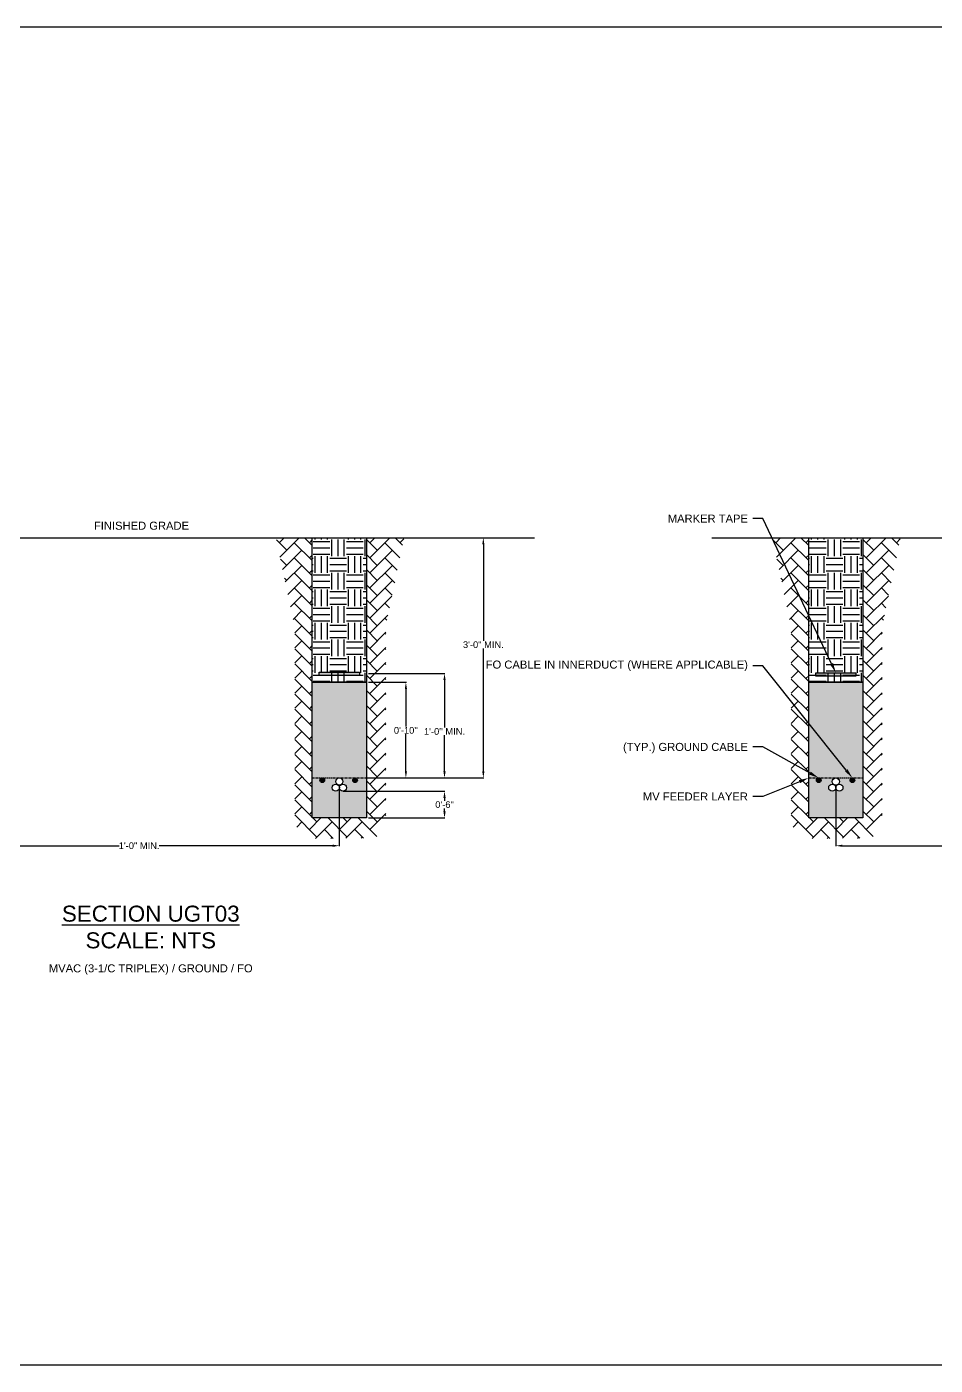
# Model space of a CAD drawing. Header units: feet. Extents: x -1012 to 2720, y -48 to 612.
# Drawn here: x 518.3 to 654.5, y 66.3 to 266.9 of the extents above; entities that cross this region are included whole.
import ezdxf
from ezdxf import colors
from ezdxf.entities.mleader import LeaderData, LeaderLine
from ezdxf.math import Vec2, Vec3

# ---------------------------------------------------------------- set-up
doc = ezdxf.new("R2010")
doc.units = ezdxf.units.FT
doc.header["$MEASUREMENT"] = 0
doc.linetypes.add('CENTER', pattern=[2, 1.25, -0.25, 0.25, -0.25])
for name, color, linetype in [('E-CABL-ACMV', 1, 'AC_CABLE'), ('E-CABL-FO', 120, 'FIBER_OPTIC'), ('E-CABL-UG2', 142, 'GROUND_WIRE_G2'), ('E-FIN-GR', 4, 'Continuous'), ('E-MRKR-TREN', 6, 'Continuous'), ('E-TREN', 3, 'Continuous'), ('E-TREN-HATCH', 254, 'Continuous'), ('G-ANNO-TEXT', 1, 'Continuous'), ('G-DIMS', 7, 'Continuous'), ('text', 1, 'Continuous')]:
    doc.layers.add(name, color=color, linetype=linetype)
doc.styles.add('NEI-A', font='arial.ttf')
doc.styles.get("Standard").update_dxf_attribs({"font": 'arial.ttf'})
doc.linetypes.add('AC_CABLE', pattern='A,1,-0.2,["AC",Standard,S=0.1,R=0,X=-0.1,Y=-0.05],-0.2', length=1.4)
doc.linetypes.add('FIBER_OPTIC', pattern='A,0.2,-0.05,0,-0.05,0.2,-0.15,["FO",Standard,S=0.1,R=0,X=-0.04,Y=-0.05],-0.25,0.2,-0.05,0,-0.05', length=1.2)
doc.linetypes.add('GROUND_WIRE_G2', pattern='A,1,-0.2,["G2",Standard,S=0.1,R=0,X=-0.1,Y=-0.05],-0.2', length=1.4)
doc.dimstyles.new('NEI-A', dxfattribs={"dimtxt": 0.1, "dimasz": 0.125, "dimexe": 0.0625, "dimexo": 0.0625, "dimgap": 0.0625, "dimtad": 0, "dimtih": 1, "dimtoh": 1, "dimdec": 4, "dimzin": 3, "dimdsep": 46, "dimlunit": 4, "dimtxsty": 'NEI-A', "dimcen": 0, "dimadec": 0, "dimazin": 0, "dimtfac": 0.75, "dimtdec": 4, "dimtofl": 0, "dimtmove": 0, "dimatfit": 3, "dimfxl": 1, "dimfrac": 1, "dimtolj": 1, "dimtzin": 0, "dimarcsym": 0})

# ---------------------------------------------------------------- blocks, each defined once
blk = doc.blocks.new('*D56')
at = {"layer": 'Defpoints', "color": 0, "transparency": 16777216}
for p in [(505.16, 152.85), (565.16, 152.85), (565.16, 144.16)]:
    blk.add_point(p, dxfattribs=at)
at = {"layer": 'text', "color": 0, "lineweight": -2, "transparency": 16777216}
for p, q in [((505.16, 152.79), (505.16, 144.1)), ((565.16, 152.79), (565.16, 144.1)), ((506.16, 144.16), (532.18, 144.16)), ((564.16, 144.16), (538.15, 144.16))]:
    blk.add_line(p, q, dxfattribs=at)
at = {"layer": 'text', "color": 0, "transparency": 16777216}
for points in [[(506.16, 144.33), (506.16, 143.99), (505.16, 144.16)], [(564.16, 144.33), (564.16, 143.99), (565.16, 144.16)]]:
    blk.add_solid(points, dxfattribs=at)
at = {"layer": 'text', "color": 0, "transparency": 16777216, "insert": (535.16, 144.16), "char_height": 1, "attachment_point": 5, "style": 'NEI-A'}
blk.add_mtext('\\A1;1\'-0" MIN.', dxfattribs=at)
blk = doc.blocks.new('*D57')
at = {"layer": 'Defpoints', "color": 0, "transparency": 16777216}
for p in [(639.58, 152.85), (699.58, 152.85), (699.58, 144.16)]:
    blk.add_point(p, dxfattribs=at)
at = {"layer": 'text', "color": 0, "lineweight": -2, "transparency": 16777216}
for p, q in [((639.58, 152.79), (639.58, 144.1)), ((699.58, 152.79), (699.58, 144.1)), ((640.58, 144.16), (666.55, 144.16)), ((698.58, 144.16), (672.61, 144.16))]:
    blk.add_line(p, q, dxfattribs=at)
at = {"layer": 'text', "color": 0, "transparency": 16777216}
for points in [[(640.58, 144.33), (640.58, 143.99), (639.58, 144.16)], [(698.58, 144.33), (698.58, 143.99), (699.58, 144.16)]]:
    blk.add_solid(points, dxfattribs=at)
at = {"layer": 'text', "color": 0, "transparency": 16777216, "insert": (669.58, 144.16), "char_height": 1, "attachment_point": 5, "style": 'NEI-A'}
blk.add_mtext('\\A1;5\'-0" MIN.', dxfattribs=at)
blk = doc.blocks.new('*D63')
at = {"layer": 'Defpoints', "color": 0, "transparency": 16777216}
for p in [(565.7, 152.32), (569.46, 148.32), (580.93, 148.32)]:
    blk.add_point(p, dxfattribs=at)
at = {"layer": 'text', "color": 0, "lineweight": -2, "transparency": 16777216}
for p, q in [((565.76, 152.32), (580.99, 152.32)), ((580.93, 151.32), (580.93, 150.89)), ((580.93, 149.32), (580.93, 149.75)), ((569.52, 148.32), (580.99, 148.32))]:
    blk.add_line(p, q, dxfattribs=at)
at = {"layer": 'text', "color": 0, "transparency": 16777216}
for points in [[(580.76, 151.32), (581.1, 151.32), (580.93, 152.32)], [(580.76, 149.32), (581.1, 149.32), (580.93, 148.32)]]:
    blk.add_solid(points, dxfattribs=at)
at = {"layer": 'text', "color": 0, "transparency": 16777216, "insert": (580.93, 150.32), "char_height": 1, "attachment_point": 5, "style": 'NEI-A'}
blk.add_mtext('\\A1;0\'-6"', dxfattribs=at)
blk = doc.blocks.new('*D66')
at = {"layer": 'Defpoints', "color": 0, "transparency": 16777216}
for p in [(569.46, 168.66), (569.23, 154.32), (575.14, 154.32)]:
    blk.add_point(p, dxfattribs=at)
at = {"layer": 'text', "color": 0, "lineweight": -2, "transparency": 16777216}
for p, q in [((569.52, 168.66), (575.21, 168.66)), ((575.14, 167.66), (575.14, 162.02)), ((575.14, 155.32), (575.14, 160.88)), ((569.3, 154.32), (575.21, 154.32))]:
    blk.add_line(p, q, dxfattribs=at)
at = {"layer": 'text', "color": 0, "transparency": 16777216}
for points in [[(574.98, 167.66), (575.31, 167.66), (575.14, 168.66)], [(574.98, 155.32), (575.31, 155.32), (575.14, 154.32)]]:
    blk.add_solid(points, dxfattribs=at)
at = {"layer": 'text', "color": 0, "transparency": 16777216, "insert": (575.14, 161.45), "char_height": 1, "attachment_point": 5, "style": 'NEI-A'}
blk.add_mtext("\\A1;0'-10''", dxfattribs=at)
blk = doc.blocks.new('*D38')
at = {"layer": 'Defpoints', "color": 0, "transparency": 16777216}
for p in [(569.23, 190.32), (586.75, 190.32), (569.23, 154.32)]:
    blk.add_point(p, dxfattribs=at)
at = {"layer": 'text', "color": 0, "lineweight": -2, "transparency": 16777216}
for p, q in [((569.3, 190.32), (586.81, 190.32)), ((586.75, 189.32), (586.75, 174.87)), ((586.75, 155.32), (586.75, 173.72)), ((569.3, 154.32), (586.81, 154.32))]:
    blk.add_line(p, q, dxfattribs=at)
at = {"layer": 'text', "color": 0, "transparency": 16777216}
for points in [[(586.58, 189.32), (586.91, 189.32), (586.75, 190.32)], [(586.58, 155.32), (586.91, 155.32), (586.75, 154.32)]]:
    blk.add_solid(points, dxfattribs=at)
at = {"layer": 'text', "color": 0, "transparency": 16777216, "insert": (586.75, 174.29), "char_height": 1, "attachment_point": 5, "style": 'NEI-A'}
blk.add_mtext('\\A1;3\'-0" MIN.', dxfattribs=at)
blk = doc.blocks.new('*D39')
at = {"layer": 'Defpoints', "color": 0, "transparency": 16777216}
for p in [(569.46, 169.98), (569.23, 154.32), (580.93, 154.32)]:
    blk.add_point(p, dxfattribs=at)
at = {"layer": 'text', "color": 0, "lineweight": -2, "transparency": 16777216}
for p, q in [((569.52, 169.98), (580.99, 169.98)), ((580.93, 168.98), (580.93, 161.86)), ((580.93, 155.32), (580.93, 160.71)), ((569.3, 154.32), (580.99, 154.32))]:
    blk.add_line(p, q, dxfattribs=at)
at = {"layer": 'text', "color": 0, "transparency": 16777216}
for points in [[(580.76, 168.98), (581.1, 168.98), (580.93, 169.98)], [(580.76, 155.32), (581.1, 155.32), (580.93, 154.32)]]:
    blk.add_solid(points, dxfattribs=at)
at = {"layer": 'text', "color": 0, "transparency": 16777216, "insert": (580.93, 161.28), "char_height": 1, "attachment_point": 5, "style": 'NEI-A'}
blk.add_mtext("\\A1;1'-0'' MIN.", dxfattribs=at)

msp = doc.modelspace()

# ---------------------------------------------------------------- hatches: boundary and pattern name
at = {"layer": 'E-CABL-FO', "linetype": 'Continuous'}
h = msp.add_hatch(color=256, dxfattribs=at)
edge = h.paths.add_edge_path()
edge.add_arc((567.52329, 153.96146), 0.34375, 0, 360)
h = msp.add_hatch(color=256, dxfattribs=at)
edge = h.paths.add_edge_path()
edge.add_arc((642.07018, 153.97118), 0.34375, 0, 360)
at = {"layer": 'E-CABL-UG2', "linetype": 'Continuous'}
h = msp.add_hatch(color=256, dxfattribs=at)
edge = h.paths.add_edge_path()
edge.add_arc((562.60698, 153.97632), 0.34375, 0, 360)
h = msp.add_hatch(color=256, dxfattribs=at)
edge = h.paths.add_edge_path()
edge.add_arc((637.02198, 153.97631), 0.34375, 0, 360)
at = {"layer": 'E-MRKR-TREN', "linetype": 'Continuous'}
h = msp.add_hatch(color=256, dxfattribs=at)
h.dxf.hatch_style = 1
h.paths.add_polyline_path([(562.16443, 170.19925), (568.16443, 170.19925), (568.16443, 169.69925), (562.16443, 169.69925)])
h = msp.add_hatch(color=256, dxfattribs=at)
h.dxf.hatch_style = 1
h.paths.add_polyline_path([(636.57943, 170.09094), (642.57943, 170.09094), (642.57943, 169.59094), (636.57943, 169.59094)])
at = {"layer": 'E-TREN-HATCH', "linetype": 'Continuous'}
h = msp.add_hatch(dxfattribs=at)
h.set_pattern_fill('AR-HBONE', color=256, scale=0.4)
h.set_pattern_definition([(45, (67.3975, 325.3464), (2e-16, 2.2627417), [4.8, -1.6]), (135, (68.5289, 326.4777), (2e-16, 2.2627417), [4.8, -1.6])])
h.paths.add_polyline_path([(574.86454, 190.32006), (569.23318, 190.32006), (569.23318, 148.32006), (561.09568, 148.32006), (561.09568, 190.32006), (555.66821, 190.32006), (558.4901, 176.83176), (558.4901, 147.25131), (560.48846, 145.25131), (570.6326, 145.29743), (572.13627, 148.03464), (572.13627, 177.20774)])
h = msp.add_hatch(dxfattribs=at)
h.set_pattern_fill('EARTH', color=256, scale=10)
h.set_pattern_definition([(0, (-6082671.2808, -2152439.6302), (2.5, 2.5), [2.5, -2.5]), (0, (-6082671.2808, -2152438.6927), (2.5, 2.5), [2.5, -2.5]), (0, (-6082671.2808, -2152437.7552), (2.5, 2.5), [2.5, -2.5]), (90, (-6082670.9683, -2152437.4427), (-2.5, 2.5), [2.5, -2.5]), (90, (-6082670.0308, -2152437.4427), (-2.5, 2.5), [2.5, -2.5]), (90, (-6082669.0933, -2152437.4427), (-2.5, 2.5), [2.5, -2.5])])
h.paths.add_polyline_path([(569.23318, 190.32006), (561.09568, 190.32006), (561.09568, 168.66008), (569.23318, 168.66008)])
h = msp.add_hatch(dxfattribs=at)
h.set_pattern_fill('AR-HBONE', color=256, scale=0.4)
h.set_pattern_definition([(45, (141.8125, 325.3464), (2e-16, 2.2627417), [4.8, -1.6]), (135, (142.9439, 326.4777), (2e-16, 2.2627417), [4.8, -1.6])])
h.paths.add_polyline_path([(649.27953, 190.32006), (643.64818, 190.32006), (643.64818, 148.32006), (635.51068, 148.32006), (635.51068, 190.32006), (630.08321, 190.32006), (632.90509, 176.83176), (632.90509, 147.25131), (634.90346, 145.25131), (645.0476, 145.29743), (646.55126, 148.03464), (646.55126, 177.20774)])
h = msp.add_hatch(dxfattribs=at)
h.set_pattern_fill('EARTH', color=256, scale=10)
h.set_pattern_definition([(0, (-6082596.8658, -2152439.6302), (2.5, 2.5), [2.5, -2.5]), (0, (-6082596.8658, -2152438.6927), (2.5, 2.5), [2.5, -2.5]), (0, (-6082596.8658, -2152437.7552), (2.5, 2.5), [2.5, -2.5]), (90, (-6082596.5533, -2152437.4427), (-2.5, 2.5), [2.5, -2.5]), (90, (-6082595.6158, -2152437.4427), (-2.5, 2.5), [2.5, -2.5]), (90, (-6082594.6783, -2152437.4427), (-2.5, 2.5), [2.5, -2.5])])
h.paths.add_polyline_path([(643.64818, 190.32006), (635.51068, 190.32006), (635.51068, 168.66008), (643.64818, 168.66008)])
h = msp.add_hatch(dxfattribs=at)
h.set_pattern_fill('AR-SAND', color=252)
h.paths.add_polyline_path([(501.09568, 168.66008), (509.23318, 168.66008), (509.23318, 148.32006), (501.09568, 148.32006)])
edge = h.paths.add_edge_path(flags=16)
edge.add_arc((505.16443, 153.78568), 0.53438, 0, 360)
edge = h.paths.add_edge_path(flags=16)
edge.add_arc((504.63014, 152.85674), 0.53438, 0, 360)
edge = h.paths.add_edge_path(flags=16)
edge.add_arc((505.69889, 152.85674), 0.53438, 0, 360)
h.paths.add_polyline_path([(561.09568, 168.66008), (569.23318, 168.66008), (569.23318, 148.32006), (561.09568, 148.32006)])
edge = h.paths.add_edge_path(flags=16)
edge.add_arc((565.16443, 153.78568), 0.53438, 0, 360)
edge = h.paths.add_edge_path(flags=16)
edge.add_arc((565.70197, 152.85889), 0.53438, 0, 360)
edge = h.paths.add_edge_path(flags=16)
edge.add_arc((564.63322, 152.85889), 0.53438, 0, 360)
h.paths.add_polyline_path([(635.51068, 168.66008), (643.64818, 168.66008), (643.64818, 148.32006), (635.51068, 148.32006)])
edge = h.paths.add_edge_path(flags=16)
edge.add_arc((639.57943, 153.78568), 0.53438, 0, 360)
edge = h.paths.add_edge_path(flags=16)
edge.add_arc((639.04784, 152.85832), 0.53438, 0, 360)
edge = h.paths.add_edge_path(flags=16)
edge.add_arc((640.11659, 152.85832), 0.53438, 0, 360)
h.paths.add_polyline_path([(695.51068, 168.66008), (703.64818, 168.66008), (703.64818, 148.32006), (695.51068, 148.32006)])
edge = h.paths.add_edge_path(flags=16)
edge.add_arc((699.57943, 153.78568), 0.53438, 0, 360)
edge = h.paths.add_edge_path(flags=16)
edge.add_arc((699.04503, 152.85586), 0.53438, 0, 360)
edge = h.paths.add_edge_path(flags=16)
edge.add_arc((700.11378, 152.85586), 0.53438, 0, 360)
h.paths.add_polyline_path([(755.51068, 168.66008), (763.64818, 168.66008), (763.64818, 148.32006), (755.51068, 148.32006)])
edge = h.paths.add_edge_path(flags=16)
edge.add_arc((759.57811, 153.78568), 0.53438, 0, 360)
edge = h.paths.add_edge_path(flags=16)
edge.add_arc((759.04375, 152.86008), 0.53438, 0, 360)
edge = h.paths.add_edge_path(flags=16)
edge.add_arc((760.1125, 152.86008), 0.53438, 0, 360)

# ---------------------------------------------------------------- linework, layer by layer
msp.add_lwpolyline([(55.93092, 266.91993), (1296.88162, 266.91993), (1296.88162, 66.29135), (55.93092, 66.29135)], close=True)
at = {"layer": 'E-CABL-ACMV', "linetype": 'Continuous'}
for centre in [(564.63322, 152.85889), (565.16443, 153.78568), (565.70197, 152.85889), (639.04784, 152.85832), (639.57943, 153.78568), (640.11659, 152.85832)]:
    msp.add_circle(centre, 0.53438, dxfattribs=at)
at = {"layer": 'E-CABL-FO', "linetype": 'Continuous'}
for centre in [(567.52329, 153.96146), (642.07018, 153.97118)]:
    msp.add_circle(centre, 0.34375, dxfattribs=at)
at = {"layer": 'E-CABL-UG2', "linetype": 'Continuous'}
for centre in [(562.60698, 153.97632), (637.02198, 153.97631)]:
    msp.add_circle(centre, 0.34375, dxfattribs=at)
at = {"layer": 'E-FIN-GR', "flags": 128}
for points in [[(486.58101, 190.32006), (594.4007, 190.32006)], [(620.99601, 190.32006), (786.87159, 190.32006)]]:
    msp.add_lwpolyline(points, dxfattribs=at)
at = {"layer": 'E-MRKR-TREN', "linetype": 'Continuous', "flags": 128}
for points in [[(562.16443, 170.19925), (568.16443, 170.19925), (568.16443, 169.69925), (562.16443, 169.69925)], [(636.57943, 170.09094), (642.57943, 170.09094), (642.57943, 169.59094), (636.57943, 169.59094)]]:
    msp.add_lwpolyline(points, close=True, dxfattribs=at)
at = {"layer": 'E-TREN', "color": 252, "linetype": 'Continuous'}
for points in [[(561.09568, 190.32006), (569.23318, 190.32006), (569.23318, 168.66008), (561.09568, 168.66008)], [(635.51068, 190.32006), (643.64818, 190.32006), (643.64818, 168.66008), (635.51068, 168.66008)], [(561.09568, 168.66008), (569.23318, 168.66008), (569.23318, 148.32006), (561.09568, 148.32006)], [(635.51068, 168.66008), (643.64818, 168.66008), (643.64818, 148.32006), (635.51068, 148.32006)]]:
    msp.add_lwpolyline(points, close=True, dxfattribs=at)
at = {"layer": 'G-DIMS', "linetype": 'CENTER', "ltscale": 0.25}
for points in [[(561.09568, 154.32006), (569.23318, 154.32006)], [(635.51068, 154.32006), (643.64818, 154.32006)]]:
    msp.add_lwpolyline(points, dxfattribs=at)

# ---------------------------------------------------------------- texts
at = {"layer": 'G-ANNO-TEXT', "attachment_point": 5, "style": 'NEI-A'}
for s, width, insert, char_height in [('{\\LSECTION UGT03\\P\\l\\C7;SCALE: NTS}', 33.1405048, (536.90395, 131.96415), 2.4), ('MVAC (3-1/C TRIPLEX) / GROUND / FO', 35.963125, (536.90395, 125.60286), 1.2)]:
    msp.add_mtext_dynamic_manual_height_columns(s, width=width, gutter_width=6.5625, heights=[0], dxfattribs=dict(at, insert=insert, char_height=char_height))
at = {"layer": 'text', "insert": (535.51237, 192.1234), "char_height": 1.2, "attachment_point": 5, "style": 'NEI-A'}
msp.add_mtext_dynamic_manual_height_columns('FINISHED GRADE', width=16.2305069, gutter_width=6.5625, heights=[0], dxfattribs=at)

# ---------------------------------------------------------------- dimensions: what is measured, and where the dimension line sits
at = {"layer": 'text'}
for base, p1, p2, text, picture, middle in [((586.74614, 190.32006), (569.23318, 154.32006), (569.23318, 190.32006), '3\'-0" MIN.', '*D38', (586.74614, 174.29442)), ((580.92984, 154.32006), (569.46143, 169.97707), (569.23318, 154.32006), "1'-0'' MIN.", '*D39', (580.92984, 161.28448)), ((575.14401, 154.32006), (569.46143, 168.66008), (569.23318, 154.32006), "0'-10''", '*D66', (575.14401, 161.44863)), ((580.92984, 148.32006), (565.70197, 152.32451), (569.46143, 148.32006), '0\'-6"', '*D63', (580.92984, 150.31997))]:
    dim = msp.add_linear_dim(base=base, p1=p1, p2=p2, angle=90, text=text, dimstyle='NEI-A', override={"dimtxt": 1, "dimasz": 1}, dxfattribs=at)
    dim.commit()
    dim.dimension.update_dxf_attribs({"geometry": picture, "text_midpoint": middle, "dimtype": 160})
for base, p1, p2, text, picture, middle in [((565.16443, 144.16104), (505.16443, 152.85426), (565.16443, 152.85426), '1\'-0" MIN.', '*D56', (535.16443, 144.16104)), ((699.57943, 144.16104), (639.57943, 152.85426), (699.57943, 152.85426), '<> MIN.', '*D57', (669.57943, 144.16104))]:
    dim = msp.add_linear_dim(base=base, p1=p1, p2=p2, text=text, dimstyle='NEI-A', override={"dimtxt": 1, "dimasz": 1}, dxfattribs=at)
    dim.commit()
    dim.dimension.update_dxf_attribs({"geometry": picture, "text_midpoint": middle})

# ---------------------------------------------------------------- leaders
ml = msp.add_multileader_mtext('Standard', dxfattribs=at)
ml.set_content('MARKER TAPE ', color=256, style='NEI-A')
ml.set_leader_properties()
ml.build(insert=Vec2(0, 0))
ml.multileader.update_dxf_attribs({"dogleg_length": 0.125, "arrow_head_size": 1.5, "scale": 12})
ctx = ml.context
ctx.base_point, ctx.scale, ctx.char_height, ctx.arrow_head_size, ctx.landing_gap_size, ctx.plane_origin = Vec3(613.85521, 193.19684), 12, 1.2, 1.5, 0.75, Vec3(638.03676, 182.98605)
ctx.text_align_type = 2
notes = []
notes.append((ctx, [(0, (1, 1, 0), (628.65712, 193.19684), (-1, 0), 1.5, [(0, [(639.57943, 170.09094)], 0, [])])]))
ctx.mtext.insert, ctx.mtext.width, ctx.mtext.alignment, ctx.mtext.flow_direction = Vec3(626.40712, 193.79725), 21.863125, 3, 5
ml = msp.add_multileader_mtext('Standard', dxfattribs=at)
ml.set_content('MARKER TAPE', color=256, style='NEI-A')
ml.set_leader_properties()
ml.build(insert=Vec2(0, 0))
ml.multileader.update_dxf_attribs({"dogleg_length": 0.125, "arrow_head_size": 1.5, "scale": 12})
ctx = ml.context
ctx.base_point, ctx.scale, ctx.char_height, ctx.arrow_head_size, ctx.landing_gap_size, ctx.plane_origin = Vec3(803.33049, 193.19684), 12, 1.2, 1.5, 0.75, Vec3(834.30969, 184.57006)
ctx.text_align_type = 2
notes.append((ctx, [(0, (1, 1, 0), (818.1324, 193.19684), (-1, 0), 1.5, [(0, [(836.45525, 171.57749)], 0, [])])]))
ctx.mtext.insert, ctx.mtext.width, ctx.mtext.alignment, ctx.mtext.flow_direction = Vec3(815.8824, 193.79725), 21.863125, 3, 5
ml = msp.add_multileader_mtext('Standard', dxfattribs=at)
ml.set_content('FO CABLE', color=256, style='NEI-A')
ml.set_leader_properties()
ml.build(insert=Vec2(0, 0))
ml.multileader.update_dxf_attribs({"dogleg_length": 0.125, "arrow_head_size": 1.5, "scale": 12})
ctx = ml.context
ctx.base_point, ctx.scale, ctx.char_height, ctx.arrow_head_size, ctx.landing_gap_size, ctx.plane_origin = Vec3(807.06883, 172.63585), 12, 1.2, 1.5, 0.75, Vec3(846.26412, 147.1494)
ctx.text_align_type = 2
notes.append((ctx, [(0, (1, 1, 0), (818.1324, 172.63585), (-1, 0), 1.5, [(0, [(842.41915, 159.30089)], 0, [])])]))
ctx.mtext.insert, ctx.mtext.width, ctx.mtext.alignment, ctx.mtext.flow_direction = Vec3(815.8824, 173.24608), 16.113125, 3, 5
ml = msp.add_multileader_mtext('Standard', dxfattribs=at)
ml.set_content('FO CABLE IN INNERDUCT (WHERE APPLICABLE)', color=256, style='NEI-A')
ml.set_leader_properties()
ml.build(insert=Vec2(0, 0))
ml.multileader.update_dxf_attribs({"dogleg_length": 0.125, "arrow_head_size": 1.5, "scale": 12})
ctx = ml.context
ctx.base_point, ctx.scale, ctx.char_height, ctx.arrow_head_size, ctx.landing_gap_size, ctx.plane_origin = Vec3(614.90951, 171.14049), 12, 1.2, 1.5, 0.75, Vec3(646.29326, 159.07698)
ctx.text_align_type = 2
notes.append((ctx, [(0, (1, 1, 0), (628.65712, 171.14049), (-1, 0), 1.5, [(0, [(642.07018, 154.31493)], 0, [])])]))
ctx.mtext.insert, ctx.mtext.width, ctx.mtext.alignment, ctx.mtext.flow_direction = Vec3(626.40712, 171.91689), 15.9764907, 3, 5
ml = msp.add_multileader_mtext('Standard', dxfattribs=at)
ml.set_content('24V DC CONDUCTORS ', color=256, style='NEI-A')
ml.set_leader_properties()
ml.build(insert=Vec2(0, 0))
ml.multileader.update_dxf_attribs({"dogleg_length": 0.125, "arrow_head_size": 1.5, "scale": 12})
ctx = ml.context
ctx.base_point, ctx.scale, ctx.char_height, ctx.arrow_head_size, ctx.landing_gap_size, ctx.plane_origin = Vec3(796.91958, 167.14273), 12, 1.2, 1.5, 0.75, Vec3(836.62648, 152.25394)
ctx.text_align_type = 2
notes.append((ctx, [(0, (1, 1, 0), (818.1324, 167.14273), (-1, 0), 1.5, [(0, [(836.35004, 159.30089)], 0, [])])]))
ctx.mtext.insert, ctx.mtext.width, ctx.mtext.alignment, ctx.mtext.flow_direction = Vec3(815.8824, 167.75296), 18.8701695, 3, 5
ml = msp.add_multileader_mtext('Standard', dxfattribs=at)
ml.set_content('120V AC CONDUCTORS', color=256, style='NEI-A')
ml.set_leader_properties()
ml.build(insert=Vec2(0, 0))
ml.multileader.update_dxf_attribs({"dogleg_length": 0.125, "arrow_head_size": 1.5, "scale": 12})
ctx = ml.context
ctx.base_point, ctx.scale, ctx.char_height, ctx.arrow_head_size, ctx.landing_gap_size, ctx.plane_origin = Vec3(796.21316, 161.52186), 12, 1.2, 1.5, 0.75, Vec3(834.3268, 148.70233)
ctx.text_align_type = 2
notes.append((ctx, [(0, (1, 1, 0), (818.1324, 161.52186), (-1, 0), 1.5, [(0, [(830.04085, 158.95888)], 0, [])])]))
ctx.mtext.insert, ctx.mtext.width, ctx.mtext.alignment, ctx.mtext.flow_direction = Vec3(815.8824, 162.13209), 19.3059081, 3, 5
ml = msp.add_multileader_mtext('Standard', dxfattribs=at)
ml.set_content('(TYP.) GROUND CABLE', color=256, style='NEI-A')
ml.set_leader_properties()
ml.build(insert=Vec2(0, 0))
ml.multileader.update_dxf_attribs({"dogleg_length": 0.125, "arrow_head_size": 1.5, "scale": 12})
ctx = ml.context
ctx.base_point, ctx.scale, ctx.char_height, ctx.arrow_head_size, ctx.landing_gap_size, ctx.plane_origin = Vec3(613.08904, 158.96496), 12, 1.2, 1.5, 0.75, Vec3(646.65631, 141.4934)
ctx.text_align_type = 2
notes.append((ctx, [(0, (1, 1, 0), (628.65712, 158.96496), (-1, 0), 1.5, [(0, [(637.02198, 154.32006)], 0, [])])]))
ctx.mtext.insert, ctx.mtext.width, ctx.mtext.alignment, ctx.mtext.flow_direction = Vec3(626.40712, 159.57519), 18.1694325, 3, 5
ml = msp.add_multileader_mtext('Standard', dxfattribs=at)
ml.set_content('VENDOR LVDC \\PCONDUCTORS', color=256, style='NEI-A')
ml.set_leader_properties()
ml.build(insert=Vec2(0, 0))
ml.multileader.update_dxf_attribs({"dogleg_length": 0.125, "arrow_head_size": 1.5, "scale": 12})
ctx = ml.context
ctx.base_point, ctx.scale, ctx.char_height, ctx.arrow_head_size, ctx.landing_gap_size, ctx.plane_origin = Vec3(847.06841, 143.90424), 12, 1.2, 1.5, 0.75, Vec3(890.12792, 147.0205)
ctx.text_align_type = 2
notes.append((ctx, [(1, (1, 1, 0), (845.56841, 143.90424), (1, 0), 1.5, [(0, [(843.5236, 152.61339)], 0, [])])]))
ctx.mtext.insert, ctx.mtext.width, ctx.mtext.alignment, ctx.mtext.flow_direction = Vec3(859.85443, 144.51447), 156, 3, 5
ml = msp.add_multileader_mtext('Standard', dxfattribs=at)
ml.set_content('MV FEEDER LAYER', color=256, style='NEI-A')
ml.set_leader_properties()
ml.build(insert=Vec2(0, 0))
ml.multileader.update_dxf_attribs({"dogleg_length": 0.125, "arrow_head_size": 1.5, "scale": 12})
ctx = ml.context
ctx.base_point, ctx.scale, ctx.char_height, ctx.arrow_head_size, ctx.landing_gap_size, ctx.plane_origin = Vec3(616.02274, 151.54405), 12, 1.2, 1.5, 0.75, Vec3(642.69818, 129.81901)
ctx.text_align_type = 2
notes.append((ctx, [(0, (1, 1, 0), (628.65712, 151.54405), (-1, 0), 1.5, [(0, [(635.51068, 154.32006)], 0, [])])]))
ctx.mtext.insert, ctx.mtext.width, ctx.mtext.alignment, ctx.mtext.flow_direction = Vec3(626.40712, 152.14405), 14.563125, 3, 5
for ctx, leaders in notes:
    for number, flags, end, landing, length, lines in leaders:
        leader = LeaderData()
        leader.index, (leader.has_last_leader_line, leader.has_dogleg_vector, leader.attachment_direction) = number, flags
        leader.last_leader_point, leader.dogleg_vector, leader.dogleg_length = Vec3(end), Vec3(landing), length
        for number, points, colour, breaks in lines:
            line = LeaderLine()
            line.index, line.vertices, line.color, line.breaks = number, Vec3.list(points), colors.encode_raw_color(colour), breaks
            leader.lines.append(line)
        ctx.leaders.append(leader)

doc.saveas('drawing.dxf')
